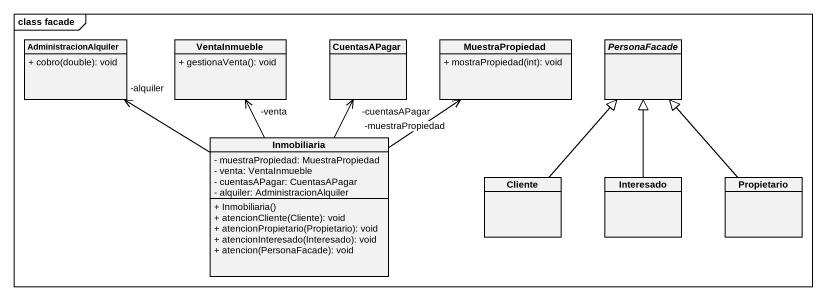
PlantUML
@startuml
mainframe class facade
hide circle
hide empty members
skinparam classAttributeIconSize 0
class AdministracionAlquiler {
  + cobro(double): void
}
class VentaInmueble {
  + gestionaVenta(): void
}
class CuentasAPagar
class MuestraPropiedad {
  + mostraPropiedad(int): void
}
abstract class PersonaFacade
class Inmobiliaria {
  - muestraPropiedad: MuestraPropiedad
  - venta: VentaInmueble
  - cuentasAPagar: CuentasAPagar
  - alquiler: AdministracionAlquiler
  + Inmobiliaria()
  + atencionCliente(Cliente): void
  + atencionPropietario(Propietario): void
  + atencionInteresado(Interesado): void
  + atencion(PersonaFacade): void
}
class Cliente
class Interesado
class Propietario
Inmobiliaria -up-> "-alquiler" AdministracionAlquiler
Inmobiliaria -up-> "-venta" VentaInmueble
Inmobiliaria -up-> "-cuentasAPagar" CuentasAPagar
Inmobiliaria -up-> "-muestraPropiedad" MuestraPropiedad
Cliente -up-|> PersonaFacade
Interesado -up-|> PersonaFacade
Propietario -up-|> PersonaFacade
@enduml
